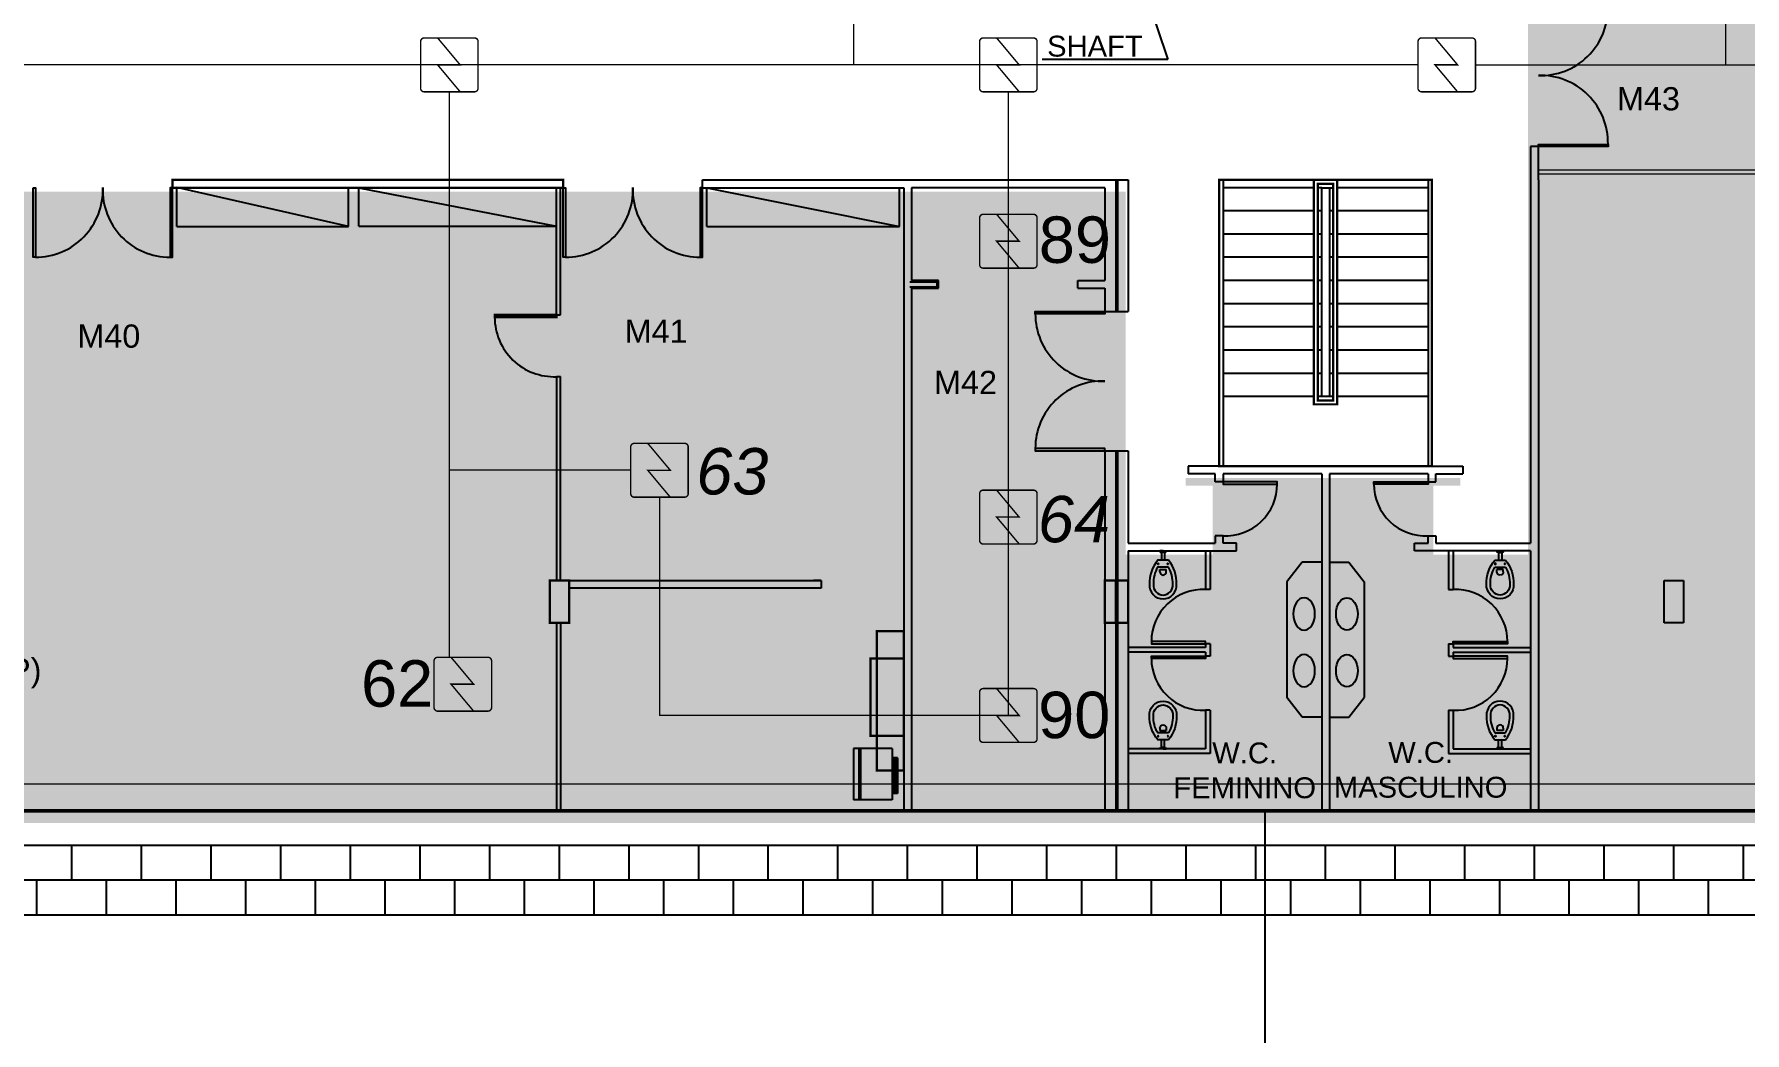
# Model space of a CAD drawing. Header units: metres. Extents: x -331 to 2982, y 362 to 2539.
# Drawn here: x 856.05 to 878.16, y 903.21 to 916.12 of the extents above; entities that cross this region are included whole.
import ezdxf
from ezdxf.enums import TextEntityAlignment as Align

# ---------------------------------------------------------------- set-up
doc = ezdxf.new("R2010")
doc.units = ezdxf.units.M
doc.layers.get('0').update_dxf_attribs({"color": 251})
doc.layers.add('_salas', color=251, linetype='Continuous', plot=False)
for name, color, linetype in [('CX', 251, 'Continuous'), ('DET. FUMAÇA', 1, 'Continuous'), ('Div', 251, 'Continuous'), ('Mob', 251, 'Continuous'), ('Pis', 251, 'Continuous')]:
    doc.layers.add(name, color=color, linetype=linetype)
doc.layers.add('Divisória M43', color=251, linetype='Continuous', lineweight=9)
doc.styles.add('ARIAL', font='arial.ttf')
doc.styles.add('X3G_ENTITY_14169A4B', font='arial.ttf', dxfattribs={"height": 0.6})
doc.styles.add('X3G_ENTITY_14169A5B', font='arial.ttf', dxfattribs={"height": 0.6})
doc.styles.add('X3G_ENTITY_14169A63', font='arial.ttf', dxfattribs={"height": 0.6})
doc.styles.add('X3G_ENTITY_14169A6B', font='arial.ttf', dxfattribs={"height": 0.6})
doc.styles.add('X3G_ENTITY_1421060B', font='arial.ttf', dxfattribs={"height": 0.6})

# ---------------------------------------------------------------- blocks, each defined once
blk = doc.blocks.new('Detector de fumaça')
at = {"layer": 'DET. FUMAÇA', "linetype": 'Continuous', "lineweight": 15, "const_width": 0.0187}
blk.add_lwpolyline([(774.599, 539.816), (775.249, 539.816, -0.414214), (775.296, 539.769), (775.296, 539.167, -0.414214), (775.249, 539.12), (774.599, 539.12, -0.414214), (774.553, 539.167), (774.553, 539.769, -0.414214)], format="xyb", close=True, dxfattribs=at)
blk.add_lwpolyline([(774.773, 539.816), (775.064, 539.468), (774.773, 539.468), (775.064, 539.12)], dxfattribs=at)
blk = doc.blocks.new('VASO')
at = {"layer": 'Mob'}
for p, q in [((302.351, 172.465), (302.38, 172.465)), ((302.38, 172.465), (302.38, 172.383)), ((302.411, 172.354), (302.411, 172.494)), ((302.499, 172.354), (302.499, 172.494)), ((302.599, 172.444), (302.499, 172.444)), ((302.599, 172.404), (302.499, 172.404)), ((302.599, 172.444), (302.599, 172.455)), ((302.599, 172.404), (302.599, 172.444)), ((302.599, 172.404), (302.599, 172.393)), ((302.619, 172.464), (302.609, 172.464)), ((302.619, 172.424), (302.619, 172.464)), ((302.619, 172.424), (302.619, 172.383)), ((302.351, 172.383), (302.38, 172.383)), ((302.619, 172.383), (302.609, 172.383))]:
    blk.add_line(p, q, dxfattribs=at)
for centre in [(302.453, 172.486), (302.453, 172.362)]:
    blk.add_circle(centre, 0.00707, dxfattribs=at)
for centre, radius, start, end in [((302.178, 172.42), 0.179, 86.6811, 178.7962), ((302.178, 172.427), 0.179, 181.2038, 273.3189), ((302.178, 172.42), 0.129, 86.6811, 178.7962), ((302.178, 172.427), 0.129, 181.2038, 273.3189), ((302.205, 172.134), 0.464, 50.6979, 92.0637), ((302.205, 172.134), 0.414, 60.1325, 92.0637), ((302.349, 172.422), 0.043, 86.6811, 178.7962), ((302.349, 172.426), 0.043, 181.2038, 273.3189), ((302.609, 172.455), 0.00935, 90, 180), ((302.205, 172.713), 0.464, 267.9363, 309.3021), ((302.205, 172.713), 0.414, 267.9363, 299.8675), ((302.609, 172.393), 0.00935, 180, 270)]:
    blk.add_arc(centre, radius, start, end, dxfattribs=at)

msp = doc.modelspace()

# ---------------------------------------------------------------- hatches: boundary and pattern name
at = {"layer": '_salas', "transparency": 33554559}
h = msp.add_hatch(color=256, dxfattribs=at)
h.dxf.hatch_style = 1
h.paths.add_polyline_path([(895.216, 949.386), (890.256, 949.386), (890.256, 949.186), (891.596, 949.186), (891.596, 947.711, -1.003891), (891.596, 942.561), (891.596, 941.386), (875.356, 941.386), (875.356, 916.636), (875.356, 909.392), (875.356, 905.926), (895.216, 905.926)])
h.paths.add_polyline_path([(882.306, 925.836), (878.156, 925.836), (878.156, 929.336), (882.306, 929.336)], flags=16)
h = msp.add_hatch(color=256, dxfattribs=at)
h.dxf.hatch_style = 1
h.paths.add_polyline_path([(870.156, 914.086), (825.981, 914.086), (825.981, 926.768), (825.731, 926.768), (825.731, 919.786), (819.706, 919.786), (819.706, 919.936), (819.506, 919.936), (819.506, 904.136), (819.706, 904.136), (819.706, 905.926), (875.356, 905.926), (875.356, 909.392), (874.131, 909.392), (874.131, 910.286), (874.481, 910.286), (874.481, 910.386), (870.931, 910.386), (870.931, 910.286), (871.281, 910.286), (871.281, 909.392), (870.156, 909.392)])

# ---------------------------------------------------------------- linework, layer by layer
at = {"lineweight": 0}
msp.add_lwpolyline([(876.539, 968.196), (895.249, 968.196), (895.249, 906.076), (819.739, 906.076)], dxfattribs=at)
msp.add_lwpolyline([(874.114, 914.236), (871.364, 914.236), (871.364, 910.536), (874.114, 910.536)], close=True, dxfattribs=at)
at = {"layer": 'CX', "ltscale": 8}
for points in [[(875.489, 914.666), (875.489, 914.696), (876.389, 914.696), (876.389, 914.666)], [(856.039, 914.136), (856.069, 914.136), (856.069, 913.236), (856.039, 913.236)], [(857.839, 914.136), (857.809, 914.136), (857.809, 913.236), (857.839, 913.236)], [(862.889, 914.136), (862.919, 914.136), (862.919, 913.236), (862.889, 913.236)], [(864.689, 914.136), (864.659, 914.136), (864.659, 913.236), (864.689, 913.236)], [(869.889, 912.536), (869.889, 912.506), (868.989, 912.506), (868.989, 912.536)], [(869.889, 910.736), (869.889, 910.766), (868.989, 910.766), (868.989, 910.736)], [(871.414, 910.336), (871.414, 910.306), (872.114, 910.306), (872.114, 910.336)], [(874.064, 910.336), (874.064, 910.306), (873.364, 910.306), (873.364, 910.336)], [(871.189, 908.242), (871.189, 908.272), (870.489, 908.272), (870.489, 908.242)], [(874.389, 908.242), (874.389, 908.272), (875.089, 908.272), (875.089, 908.242)], [(871.189, 908.082), (871.189, 908.052), (870.489, 908.052), (870.489, 908.082)], [(874.389, 908.082), (874.389, 908.052), (875.089, 908.052), (875.089, 908.082)]]:
    msp.add_lwpolyline(points, close=True, dxfattribs=at)
at = {"layer": 'CX', "color": 251, "ltscale": 8, "true_color": 0x606060}
for centre, radius, start, end in [((875.518, 916.456), 0.871, 268.058, 0), ((875.518, 914.715), 0.871, 358.7717, 91.9329), ((856.069, 914.107), 0.871, 270, 1.942), ((857.809, 914.107), 0.871, 178.058, 270), ((862.919, 914.107), 0.871, 270, 1.942), ((864.659, 914.107), 0.871, 178.058, 270), ((869.859, 912.506), 0.871, 180, 271.942), ((869.859, 910.766), 0.871, 88.058, 180), ((871.443, 910.306), 0.671, 267.4911, 0), ((874.034, 910.306), 0.671, 180, 272.5089), ((871.159, 908.272), 0.671, 87.4911, 180), ((874.418, 908.272), 0.671, 0, 92.5089), ((871.159, 908.052), 0.671, 180, 272.5089), ((874.418, 908.052), 0.671, 267.4911, 0)]:
    msp.add_arc(centre, radius, start, end, dxfattribs=at)
at = {"layer": 'Div', "color": 150, "linetype": 'Continuous', "lineweight": 0}
for p, q in [((866.641, 939.904), (866.641, 915.723)), ((873.933, 915.723), (827.252, 915.723)), ((861.417, 915.375), (861.417, 908.076)), ((868.64, 915.375), (868.64, 907.315)), ((863.761, 910.484), (861.417, 910.484)), ((864.132, 910.136), (864.132, 907.315)), ((868.64, 907.315), (864.132, 907.315))]:
    msp.add_line(p, q, dxfattribs=at)
at = {"layer": 'Div', "color": 150, "lineweight": 0}
for p, q in [((877.907, 918.91), (877.907, 915.723)), ((874.676, 915.723), (881.199, 915.723))]:
    msp.add_line(p, q, dxfattribs=at)
at = {"layer": 'Div', "lineweight": 0}
for p, q in [((862.804, 912.494), (862.854, 912.494)), ((862.804, 911.694), (862.854, 911.694)), ((862.854, 909.059), (862.854, 911.694)), ((871.189, 909.442), (871.189, 908.942)), ((871.249, 909.442), (871.249, 908.942)), ((874.329, 909.442), (874.329, 908.942)), ((874.389, 909.442), (874.389, 908.942)), ((871.189, 908.242), (871.189, 908.192)), ((871.249, 908.242), (871.249, 908.082)), ((874.329, 908.242), (874.329, 908.082)), ((874.389, 908.242), (874.389, 908.192)), ((871.189, 908.132), (871.189, 908.082)), ((874.389, 908.132), (874.389, 908.082)), ((871.189, 907.382), (871.189, 906.882)), ((871.249, 907.382), (871.249, 906.822)), ((874.329, 907.382), (874.329, 906.822)), ((874.389, 907.382), (874.389, 906.882)), ((871.189, 906.882), (870.249, 906.882)), ((874.449, 906.882), (875.389, 906.882)), ((871.249, 906.822), (870.189, 906.822)), ((874.329, 906.822), (875.389, 906.822))]:
    msp.add_line(p, q, dxfattribs=at)
at = {"layer": 'Div', "lineweight": 0, "ltscale": 0.8}
for p, q in [((871.249, 908.942), (871.189, 908.942)), ((874.329, 908.942), (874.389, 908.942)), ((871.249, 908.242), (871.189, 908.242)), ((874.329, 908.242), (874.389, 908.242)), ((871.189, 908.192), (870.189, 908.192)), ((871.189, 908.132), (870.189, 908.132)), ((871.249, 908.082), (871.189, 908.082)), ((874.329, 908.082), (874.389, 908.082)), ((874.389, 908.192), (875.389, 908.192)), ((874.389, 908.132), (875.389, 908.132)), ((871.249, 907.382), (871.189, 907.382)), ((874.329, 907.382), (874.389, 907.382)), ((871.189, 906.882), (870.189, 906.882)), ((871.189, 906.882), (870.249, 906.882)), ((874.389, 906.882), (875.389, 906.882)), ((874.449, 906.882), (875.389, 906.882))]:
    msp.add_line(p, q, dxfattribs=at)
at = {"layer": 'Div', "color": 230, "linetype": 'Continuous', "lineweight": 0}
msp.add_line((823.439, 906.431), (897.657, 906.431), dxfattribs=at)
at = {"layer": 'Divisória M43'}
for p, q in [((875.489, 914.366), (883.514, 914.366)), ((875.489, 914.316), (883.514, 914.316))]:
    msp.add_line(p, q, dxfattribs=at)
at = {"layer": 'Pis'}
for p, q in [((870.367, 916.786), (870.699, 915.793)), ((870.699, 915.793), (869.078, 915.793)), ((875.389, 914.666), (875.389, 909.542)), ((875.489, 914.666), (875.389, 914.666)), ((875.489, 914.236), (875.489, 914.666)), ((862.889, 914.236), (857.839, 914.236)), ((857.839, 914.136), (857.839, 914.236)), ((859.787, 914.236), (859.837, 914.236)), ((862.616, 914.236), (862.666, 914.236)), ((862.616, 914.236), (862.666, 914.236)), ((862.889, 914.136), (862.889, 914.236)), ((864.689, 914.236), (870.189, 914.236)), ((864.689, 914.136), (864.689, 914.236)), ((870.029, 914.236), (870.029, 912.536)), ((870.049, 914.236), (870.049, 912.536)), ((870.189, 914.236), (870.189, 912.536)), ((871.364, 914.236), (871.364, 910.536)), ((871.364, 914.236), (871.414, 914.236)), ((871.414, 914.236), (871.414, 910.536)), ((872.589, 911.336), (872.589, 914.236)), ((874.064, 914.236), (874.114, 914.236)), ((874.064, 914.236), (874.064, 910.536)), ((874.064, 914.236), (874.114, 914.236)), ((874.114, 914.236), (874.114, 910.536)), ((875.489, 914.236), (875.489, 906.096)), ((857.839, 914.136), (860.114, 914.136)), ((857.839, 914.136), (860.114, 914.136)), ((857.897, 913.636), (857.897, 914.138)), ((860.114, 913.636), (857.897, 914.138)), ((860.114, 913.636), (860.114, 914.136)), ((860.164, 914.136), (862.889, 914.136)), ((860.246, 913.637), (860.246, 914.134)), ((860.246, 914.134), (862.804, 913.637)), ((862.804, 912.494), (862.804, 914.134)), ((862.804, 913.637), (862.804, 914.134)), ((862.854, 912.494), (862.854, 914.134)), ((864.689, 914.136), (867.289, 914.136)), ((864.745, 913.634), (864.745, 914.135)), ((864.745, 914.135), (867.234, 913.634)), ((867.234, 913.634), (867.234, 914.135)), ((867.289, 914.136), (867.289, 906.096)), ((869.889, 914.136), (867.389, 914.136)), ((867.389, 914.136), (867.389, 912.936)), ((869.889, 914.136), (869.889, 912.936)), ((872.589, 914.136), (871.414, 914.136)), ((871.489, 914.136), (871.489, 914.136)), ((871.489, 914.136), (871.489, 914.136)), ((872.689, 914.136), (872.639, 914.136)), ((872.689, 911.436), (872.689, 914.136)), ((872.689, 914.136), (872.789, 914.136)), ((872.789, 914.136), (872.839, 914.136)), ((872.789, 914.136), (872.789, 911.436)), ((874.064, 914.136), (872.889, 914.136)), ((872.589, 913.836), (871.414, 913.836)), ((872.689, 913.836), (872.639, 913.836)), ((872.839, 913.836), (872.789, 913.836)), ((874.064, 913.836), (872.889, 913.836)), ((857.897, 913.636), (860.114, 913.636)), ((860.246, 913.637), (862.804, 913.637)), ((864.745, 913.636), (867.234, 913.636)), ((872.589, 913.536), (871.414, 913.536)), ((872.689, 913.536), (872.639, 913.536)), ((872.839, 913.536), (872.789, 913.536)), ((874.064, 913.536), (872.889, 913.536)), ((872.589, 913.236), (871.414, 913.236)), ((872.689, 913.236), (872.639, 913.236)), ((872.839, 913.236), (872.789, 913.236)), ((874.064, 913.236), (872.889, 913.236)), ((867.719, 912.916), (867.369, 912.916)), ((867.369, 912.856), (867.719, 912.856)), ((867.739, 912.936), (867.389, 912.936)), ((867.719, 912.856), (867.719, 912.916)), ((867.739, 912.836), (867.739, 912.936)), ((869.539, 912.836), (869.539, 912.936)), ((869.539, 912.936), (869.889, 912.936)), ((872.589, 912.936), (871.414, 912.936)), ((872.689, 912.936), (872.639, 912.936)), ((872.839, 912.936), (872.789, 912.936)), ((874.064, 912.936), (872.889, 912.936)), ((867.389, 912.836), (867.389, 906.096)), ((867.389, 912.836), (867.739, 912.836)), ((869.539, 912.836), (869.889, 912.836)), ((869.889, 912.836), (869.889, 912.536)), ((872.589, 912.636), (871.414, 912.636)), ((872.689, 912.636), (872.639, 912.636)), ((872.839, 912.636), (872.789, 912.636)), ((874.064, 912.636), (872.889, 912.636)), ((862.804, 912.494), (862.854, 912.494)), ((869.889, 912.536), (870.189, 912.536)), ((872.589, 912.336), (871.414, 912.336)), ((872.689, 912.336), (872.639, 912.336)), ((872.839, 912.336), (872.789, 912.336)), ((874.064, 912.336), (872.889, 912.336)), ((872.589, 912.036), (871.414, 912.036)), ((872.689, 912.036), (872.639, 912.036)), ((872.839, 912.036), (872.789, 912.036)), ((874.064, 912.036), (872.889, 912.036)), ((862.804, 911.694), (862.854, 911.694)), ((862.804, 911.694), (862.804, 909.061)), ((862.854, 909.059), (862.854, 911.694)), ((872.589, 911.736), (871.414, 911.736)), ((872.689, 911.736), (872.639, 911.736)), ((872.839, 911.736), (872.789, 911.736)), ((874.064, 911.736), (872.889, 911.736)), ((872.589, 911.436), (871.414, 911.436)), ((872.889, 911.336), (872.589, 911.336)), ((872.689, 911.436), (872.639, 911.436)), ((872.789, 911.436), (872.689, 911.436)), ((872.839, 911.436), (872.789, 911.436)), ((874.064, 911.436), (872.889, 911.436)), ((869.889, 910.736), (870.189, 910.736)), ((869.889, 910.736), (869.889, 906.096)), ((870.029, 910.736), (870.029, 906.096)), ((870.049, 910.736), (870.049, 906.096)), ((870.189, 910.736), (870.189, 909.542)), ((871.364, 910.536), (870.964, 910.536)), ((870.964, 910.536), (870.964, 910.436)), ((871.364, 910.536), (870.964, 910.536)), ((871.314, 910.436), (870.964, 910.436)), ((871.314, 910.336), (871.314, 910.436)), ((874.114, 910.536), (871.364, 910.536)), ((874.114, 910.536), (871.364, 910.536)), ((872.689, 910.436), (871.414, 910.436)), ((871.414, 910.436), (871.414, 910.336)), ((872.689, 910.436), (872.689, 906.096)), ((872.789, 910.436), (872.789, 906.096)), ((874.064, 910.436), (872.789, 910.436)), ((874.064, 910.436), (874.064, 910.336)), ((874.114, 910.536), (874.514, 910.536)), ((874.114, 910.536), (874.514, 910.536)), ((874.164, 910.436), (874.514, 910.436)), ((874.164, 910.336), (874.164, 910.436)), ((874.514, 910.536), (874.514, 910.436)), ((871.414, 910.336), (871.314, 910.336)), ((874.064, 910.336), (874.164, 910.336)), ((870.189, 909.542), (871.314, 909.542)), ((871.314, 909.636), (871.314, 909.542)), ((871.414, 909.636), (871.314, 909.636)), ((871.414, 909.542), (871.414, 909.636)), ((871.589, 909.542), (871.414, 909.542)), ((871.589, 909.442), (871.589, 909.542)), ((873.889, 909.542), (874.064, 909.542)), ((873.889, 909.442), (873.889, 909.542)), ((873.889, 909.442), (873.889, 909.536)), ((874.064, 909.636), (874.164, 909.636)), ((874.064, 909.542), (874.064, 909.636)), ((874.164, 909.636), (874.164, 909.542)), ((874.164, 909.542), (875.389, 909.542)), ((870.189, 909.442), (871.589, 909.442)), ((870.189, 909.442), (870.189, 906.096)), ((871.189, 909.442), (871.189, 908.942)), ((871.249, 909.442), (871.249, 908.942)), ((875.389, 909.442), (873.889, 909.442)), ((874.329, 909.442), (874.329, 908.942)), ((874.389, 909.442), (874.389, 908.942)), ((875.389, 909.442), (875.389, 906.096)), ((872.438, 909.295), (872.239, 909.043)), ((872.689, 909.295), (872.438, 909.295)), ((872.789, 909.295), (873.039, 909.295)), ((873.039, 909.295), (873.239, 909.043)), ((862.964, 909.061), (866.221, 909.061)), ((866.221, 908.961), (862.964, 908.961)), ((866.221, 909.061), (866.121, 909.061)), ((866.221, 909.061), (866.221, 908.961)), ((870.029, 909.061), (870.049, 909.061)), ((871.249, 908.942), (871.189, 908.942)), ((872.239, 909.043), (872.239, 907.548)), ((873.239, 909.043), (873.239, 907.548)), ((874.329, 908.942), (874.389, 908.942)), ((877.114, 908.511), (877.114, 909.061)), ((877.114, 909.061), (877.364, 909.061)), ((877.364, 909.061), (877.364, 908.511)), ((862.804, 908.511), (862.804, 906.096)), ((862.854, 908.511), (862.854, 906.096)), ((877.364, 908.511), (877.114, 908.511)), ((871.249, 908.242), (871.189, 908.242)), ((871.189, 908.242), (871.189, 908.192)), ((871.249, 908.242), (871.249, 908.082)), ((874.329, 908.242), (874.389, 908.242)), ((874.329, 908.242), (874.329, 908.082)), ((874.389, 908.242), (874.389, 908.192)), ((871.189, 908.192), (870.189, 908.192)), ((871.189, 908.132), (870.189, 908.132)), ((871.189, 908.132), (871.189, 908.082)), ((871.249, 908.082), (871.189, 908.082)), ((874.329, 908.082), (874.389, 908.082)), ((874.389, 908.192), (875.389, 908.192)), ((874.389, 908.132), (875.389, 908.132)), ((874.389, 908.132), (874.389, 908.082)), ((872.438, 907.295), (872.239, 907.548)), ((873.039, 907.295), (873.239, 907.548)), ((871.249, 907.382), (871.189, 907.382)), ((871.189, 907.382), (871.189, 906.882)), ((871.249, 907.382), (871.249, 906.822)), ((874.329, 907.382), (874.389, 907.382)), ((874.329, 907.382), (874.329, 906.822)), ((874.389, 907.382), (874.389, 906.882)), ((872.689, 907.295), (872.438, 907.295)), ((872.789, 907.295), (873.039, 907.295)), ((866.638, 906.887), (866.638, 906.227)), ((867.138, 906.887), (866.638, 906.887)), ((866.708, 906.887), (866.708, 906.227)), ((866.728, 906.887), (866.728, 906.227)), ((867.138, 906.887), (867.138, 906.227)), ((871.189, 906.882), (870.189, 906.882)), ((871.189, 906.882), (870.249, 906.882)), ((871.189, 906.882), (870.249, 906.882)), ((874.389, 906.882), (875.389, 906.882)), ((874.449, 906.882), (875.389, 906.882)), ((874.449, 906.882), (875.389, 906.882)), ((867.208, 906.767), (867.138, 906.767)), ((867.148, 906.767), (867.148, 906.307)), ((867.168, 906.767), (867.168, 906.307)), ((867.188, 906.767), (867.188, 906.307)), ((867.208, 906.767), (867.208, 906.307)), ((871.249, 906.822), (870.189, 906.822)), ((874.329, 906.822), (875.389, 906.822)), ((867.138, 906.227), (866.638, 906.227)), ((867.208, 906.307), (867.138, 906.307)), ((819.739, 906.096), (895.229, 906.096)), ((819.739, 906.076), (895.249, 906.076)), ((871.957, 902.244), (871.957, 906.076)), ((895.689, 905.636), (819.739, 905.636)), ((856.089, 905.636), (856.089, 905.636)), ((856.539, 905.186), (856.539, 905.636)), ((856.989, 905.636), (856.989, 905.636)), ((857.439, 905.186), (857.439, 905.636)), ((857.889, 905.636), (857.889, 905.636)), ((858.339, 905.186), (858.339, 905.636)), ((858.789, 905.636), (858.789, 905.636)), ((859.239, 905.186), (859.239, 905.636)), ((859.689, 905.636), (859.689, 905.636)), ((860.139, 905.186), (860.139, 905.636)), ((860.589, 905.636), (860.589, 905.636)), ((861.039, 905.186), (861.039, 905.636)), ((861.489, 905.636), (861.489, 905.636)), ((861.939, 905.186), (861.939, 905.636)), ((862.389, 905.636), (862.389, 905.636)), ((862.839, 905.186), (862.839, 905.636)), ((863.289, 905.636), (863.289, 905.636)), ((863.739, 905.186), (863.739, 905.636)), ((864.189, 905.636), (864.189, 905.636)), ((864.639, 905.186), (864.639, 905.636)), ((865.089, 905.636), (865.089, 905.636)), ((865.539, 905.186), (865.539, 905.636)), ((865.989, 905.636), (865.989, 905.636)), ((866.439, 905.186), (866.439, 905.636)), ((866.889, 905.636), (866.889, 905.636)), ((867.339, 905.186), (867.339, 905.636)), ((867.789, 905.636), (867.789, 905.636)), ((868.239, 905.186), (868.239, 905.636)), ((868.689, 905.636), (868.689, 905.636)), ((869.139, 905.186), (869.139, 905.636)), ((869.589, 905.636), (869.589, 905.636)), ((870.039, 905.186), (870.039, 905.636)), ((870.489, 905.636), (870.489, 905.636)), ((870.939, 905.186), (870.939, 905.636)), ((871.389, 905.636), (871.389, 905.636)), ((871.839, 905.186), (871.839, 905.636)), ((872.289, 905.636), (872.289, 905.636)), ((872.739, 905.186), (872.739, 905.636)), ((873.189, 905.636), (873.189, 905.636)), ((873.639, 905.186), (873.639, 905.636)), ((874.089, 905.636), (874.089, 905.636)), ((874.539, 905.186), (874.539, 905.636)), ((874.989, 905.636), (874.989, 905.636)), ((875.439, 905.186), (875.439, 905.636)), ((875.889, 905.636), (875.889, 905.636)), ((876.339, 905.186), (876.339, 905.636)), ((876.789, 905.636), (876.789, 905.636)), ((877.239, 905.186), (877.239, 905.636)), ((877.689, 905.636), (877.689, 905.636)), ((878.139, 905.186), (878.139, 905.636)), ((895.689, 905.186), (819.739, 905.186)), ((856.089, 904.736), (856.089, 905.186)), ((856.989, 904.736), (856.989, 905.186)), ((857.889, 904.736), (857.889, 905.186)), ((858.789, 904.736), (858.789, 905.186)), ((859.689, 904.736), (859.689, 905.186)), ((860.589, 904.736), (860.589, 905.186)), ((861.489, 904.736), (861.489, 905.186)), ((862.389, 904.736), (862.389, 905.186)), ((863.289, 904.736), (863.289, 905.186)), ((864.189, 904.736), (864.189, 905.186)), ((865.089, 904.736), (865.089, 905.186)), ((865.989, 904.736), (865.989, 905.186)), ((866.889, 904.736), (866.889, 905.186)), ((867.789, 904.736), (867.789, 905.186)), ((868.689, 904.736), (868.689, 905.186)), ((869.589, 904.736), (869.589, 905.186)), ((870.489, 904.736), (870.489, 905.186)), ((871.389, 904.736), (871.389, 905.186)), ((872.289, 904.736), (872.289, 905.186)), ((873.189, 904.736), (873.189, 905.186)), ((874.089, 904.736), (874.089, 905.186)), ((874.989, 904.736), (874.989, 905.186)), ((875.889, 904.736), (875.889, 905.186)), ((876.789, 904.736), (876.789, 905.186)), ((877.689, 904.736), (877.689, 905.186)), ((896.139, 904.736), (819.739, 904.736))]:
    msp.add_line(p, q, dxfattribs=at)
at = {"layer": 'Pis', "const_width": 0.03}
msp.add_lwpolyline([(876.539, 968.196), (895.249, 968.196), (895.249, 906.076), (819.739, 906.076)], dxfattribs=at)
for points in [[(857.839, 914.236), (862.889, 914.236), (862.889, 914.136), (857.839, 914.136)], [(857.839, 914.236), (862.889, 914.236), (862.889, 914.136), (857.839, 914.136)], [(874.114, 914.236), (871.364, 914.236), (871.364, 910.536), (874.114, 910.536)], [(872.589, 911.336), (872.589, 914.236), (872.889, 914.236), (872.889, 911.336)], [(872.639, 911.386), (872.639, 914.186), (872.839, 914.186), (872.839, 911.386)], [(862.804, 912.464), (862.804, 912.494), (862.004, 912.494), (862.004, 912.464)], [(862.714, 908.511), (862.714, 909.061), (862.964, 909.061), (862.964, 908.511)], [(869.889, 908.511), (869.889, 909.061), (870.029, 909.061), (870.029, 908.511)], [(870.049, 908.511), (870.049, 909.061), (870.189, 909.061), (870.189, 908.511)], [(866.939, 906.605), (867.289, 906.605), (867.289, 908.405), (866.939, 908.405)], [(866.859, 907.052), (867.289, 907.052), (867.289, 908.052), (866.859, 908.052)]]:
    msp.add_lwpolyline(points, close=True, dxfattribs=at)
at = {"layer": 'Pis'}
msp.add_arc((862.774, 912.464), 0.771, 180, 272.1894, dxfattribs=at)
at = {"layer": 'Pis', "extrusion": (0, 0, -1)}
for centre in [(872.462, 908.627), (872.462, 907.894)]:
    msp.add_ellipse(centre, major_axis=(0, -0.21), ratio=0.666667, dxfattribs=at)
at = {"layer": 'Pis'}
for centre in [(873.015, 908.627), (873.015, 907.894)]:
    msp.add_ellipse(centre, major_axis=(0, -0.21), ratio=0.666667, dxfattribs=at)

# ---------------------------------------------------------------- block references
at = {"layer": 'DET. FUMAÇA', "linetype": 'Continuous', "lineweight": 0}
for p in [(86.493, 376.255), (93.716, 376.255), (99.381, 376.255), (93.716, 373.976), (89.208, 371.016), (93.716, 370.411), (86.667, 368.251), (93.716, 367.847)]:
    msp.add_blockref('Detector de fumaça', p, dxfattribs=at)
at = {"layer": 'Pis'}
for p, rotation in [((1043.063, 606.822), 90), ((702.571, 1209.501), 270)]:
    msp.add_blockref('VASO', p, dxfattribs=dict(at, rotation=rotation))
at = {"layer": 'Pis', "xscale": -1}
for p, rotation in [((702.571, 606.822), 270), ((1043.063, 1209.501), 90)]:
    msp.add_blockref('VASO', p, dxfattribs=dict(at, rotation=rotation))

# ---------------------------------------------------------------- texts
at = {"layer": 'Div', "color": 5, "linetype": 'Continuous', "lineweight": 0, "true_color": 0x0000ff, "char_height": 0.6, "attachment_point": 1}
for s, insert, style in [('89', (869.034, 913.764), 'X3G_ENTITY_14169A6B'), ('{\\fArial|b0|i1|c0|p34;63}', (864.608, 910.771), 'X3G_ENTITY_14169A4B'), ('{\\fArial|b0|i1|c0|p34;64}', (869.022, 910.153), 'X3G_ENTITY_14169A63'), ('62', (860.277, 908.029), 'X3G_ENTITY_1421060B'), ('90', (869.026, 907.622), 'X3G_ENTITY_14169A5B')]:
    msp.add_mtext_dynamic_manual_height_columns(s, width=13.3188, gutter_width=2.5, heights=[0], dxfattribs=dict(at, insert=insert, style=style))
at = {"layer": 'Pis', "style": 'ARIAL'}
for s, p in [('M43', (876.911, 915.135)), ('M41', (864.089, 912.131)), ('M40', (857.017, 912.068)), ('M42', (868.087, 911.469))]:
    msp.add_text(s, height=0.3, dxfattribs=at).set_placement(p, align=Align.CENTER)
msp.add_text('(SGP)', height=0.3, dxfattribs=at).set_placement((854.983, 907.754))
at = {"layer": 'Pis', "char_height": 0.27, "width": 2.2626, "attachment_point": 8, "style": 'ARIAL'}
for s, insert in [('SHAFT', (869.759, 915.826)), ('W.C.\\PFEMININO', (871.694, 906.242)), ('W.C.\\PMASCULINO', (873.968, 906.249))]:
    msp.add_mtext(s, dxfattribs=dict(at, insert=insert))

doc.saveas('drawing.dxf')
